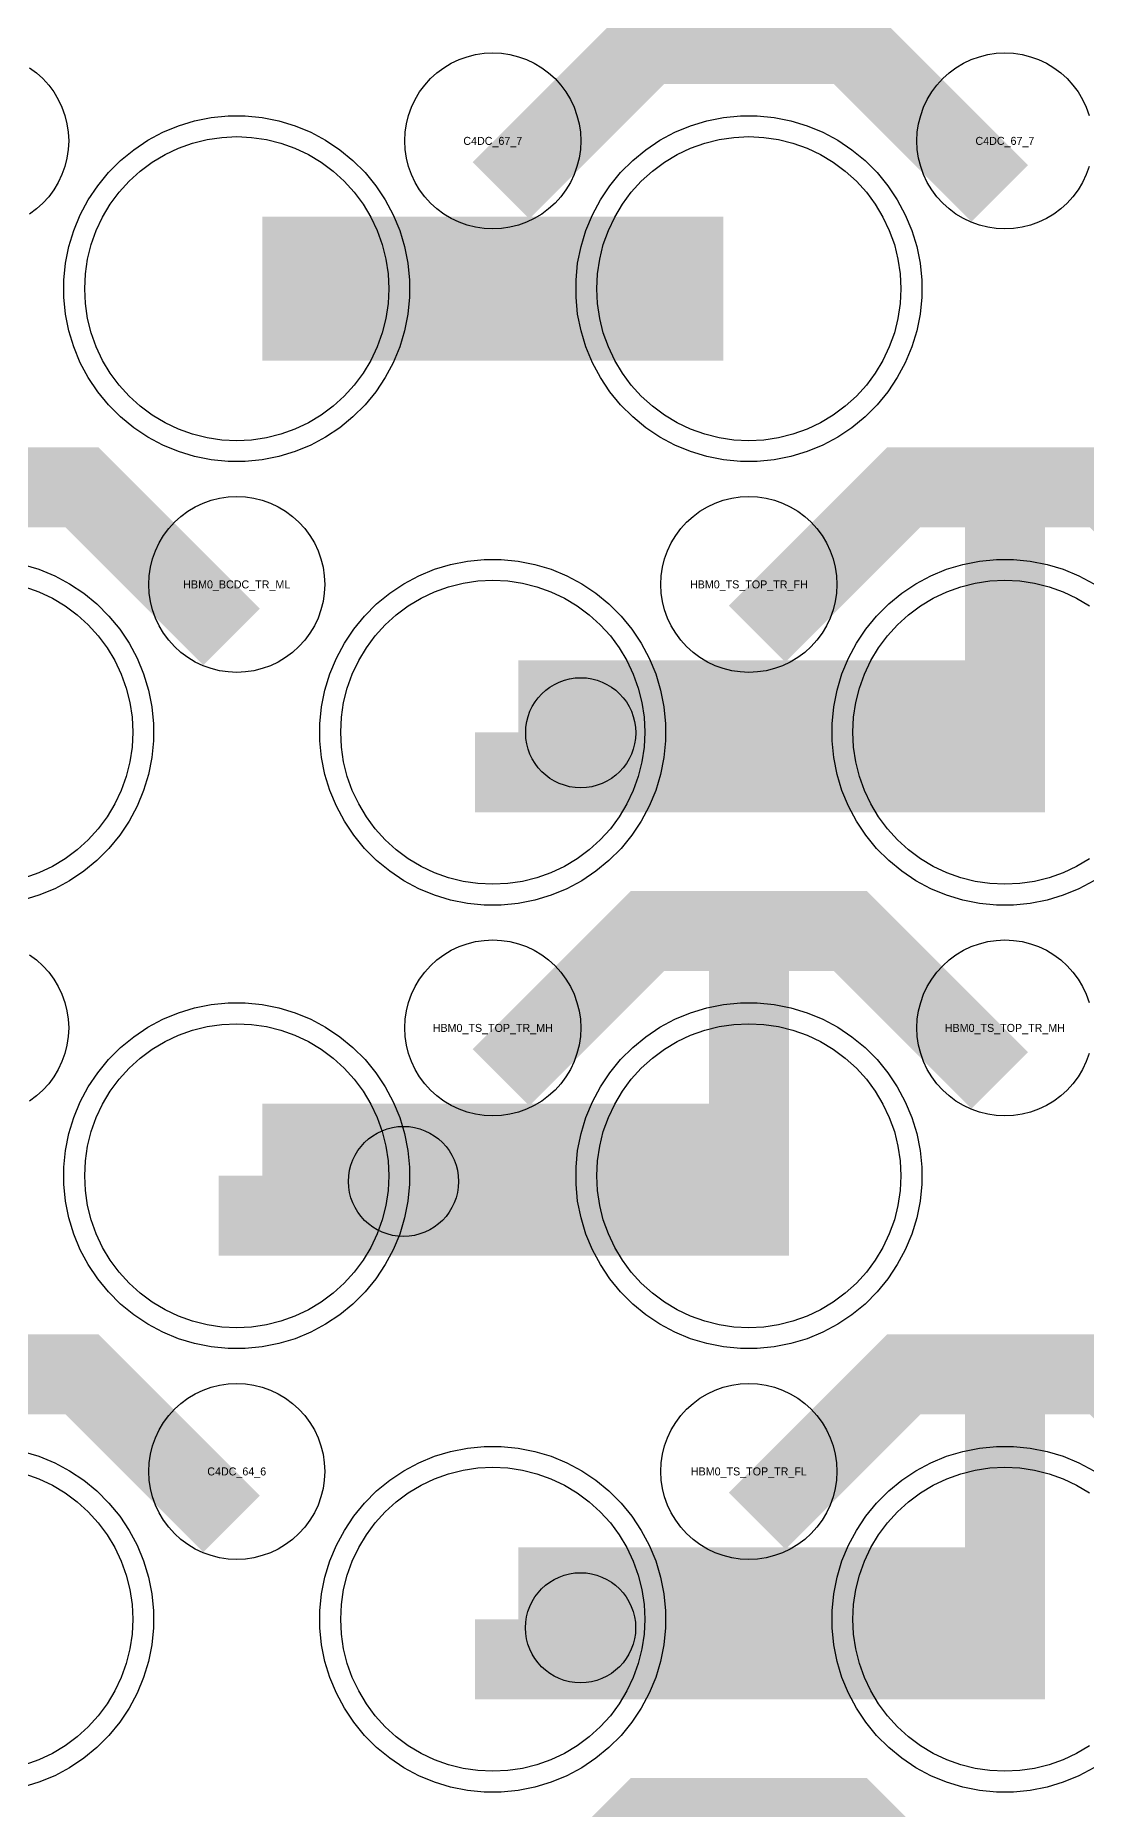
# Model space of a CAD drawing. Extents: x -11880 to 11880, y -14992 to 14992.
# Drawn here: x -9903 to -9574, y -6031 to -5477 of the extents above; entities that cross this region are included whole.
import ezdxf
from ezdxf.enums import TextEntityAlignment as Align

# ---------------------------------------------------------------- set-up
doc = ezdxf.new("R2010")
doc.units = 0
doc.header["$MEASUREMENT"] = 0
for name, color, linetype in [('GDS_775_DT_237', 138, 'CONTINUOUS'), ('RDL1_FS', 34, 'CONTINUOUS'), ('RDL_BS', 160, 'CONTINUOUS')]:
    doc.layers.add(name, color=color, linetype=linetype)

msp = doc.modelspace()

# ---------------------------------------------------------------- linework, layer by layer
at = {"layer": 'RDL1_FS'}
for points in [[(-9840, -5603.279), (-9844.657, -5603.05), (-9849.268, -5602.366), (-9853.791, -5601.234), (-9858.181, -5599.662), (-9862.395, -5597.67), (-9866.395, -5595.272), (-9870.14, -5592.494), (-9873.594, -5589.364), (-9876.724, -5585.91), (-9879.502, -5582.165), (-9881.9, -5578.165), (-9883.892, -5573.951), (-9885.464, -5569.561), (-9886.596, -5565.038), (-9887.28, -5560.427), (-9887.509, -5555.77), (-9887.28, -5551.113), (-9886.596, -5546.502), (-9885.464, -5541.979), (-9883.892, -5537.589), (-9881.9, -5533.375), (-9879.502, -5529.375), (-9876.724, -5525.63), (-9873.594, -5522.176), (-9870.14, -5519.046), (-9866.395, -5516.268), (-9862.395, -5513.87), (-9858.181, -5511.878), (-9853.791, -5510.306), (-9849.268, -5509.174), (-9844.657, -5508.49), (-9840, -5508.261), (-9835.343, -5508.49), (-9830.732, -5509.174), (-9826.209, -5510.306), (-9821.819, -5511.878), (-9817.605, -5513.87), (-9813.605, -5516.268), (-9809.86, -5519.046), (-9806.406, -5522.176), (-9803.276, -5525.63), (-9800.498, -5529.375), (-9798.1, -5533.375), (-9796.108, -5537.589), (-9794.536, -5541.979), (-9793.404, -5546.502), (-9792.72, -5551.113), (-9792.491, -5555.77), (-9792.72, -5560.427), (-9793.404, -5565.038), (-9794.536, -5569.561), (-9796.108, -5573.951), (-9798.1, -5578.165), (-9800.498, -5582.165), (-9803.276, -5585.91), (-9806.406, -5589.364), (-9809.86, -5592.494), (-9813.605, -5595.272), (-9817.605, -5597.67), (-9821.819, -5599.662), (-9826.209, -5601.234), (-9830.732, -5602.366), (-9835.343, -5603.05)], [(-9680, -5603.279), (-9684.657, -5603.05), (-9689.268, -5602.366), (-9693.791, -5601.234), (-9698.181, -5599.662), (-9702.395, -5597.67), (-9706.395, -5595.272), (-9710.14, -5592.494), (-9713.594, -5589.364), (-9716.724, -5585.91), (-9719.502, -5582.165), (-9721.9, -5578.165), (-9723.892, -5573.951), (-9725.464, -5569.561), (-9726.596, -5565.038), (-9727.28, -5560.427), (-9727.509, -5555.77), (-9727.28, -5551.113), (-9726.596, -5546.502), (-9725.464, -5541.979), (-9723.892, -5537.589), (-9721.9, -5533.375), (-9719.502, -5529.375), (-9716.724, -5525.63), (-9713.594, -5522.176), (-9710.14, -5519.046), (-9706.395, -5516.268), (-9702.395, -5513.87), (-9698.181, -5511.878), (-9693.791, -5510.306), (-9689.268, -5509.174), (-9684.657, -5508.49), (-9680, -5508.261), (-9675.343, -5508.49), (-9670.732, -5509.174), (-9666.209, -5510.306), (-9661.819, -5511.878), (-9657.605, -5513.87), (-9653.605, -5516.268), (-9649.86, -5519.046), (-9646.406, -5522.176), (-9643.276, -5525.63), (-9640.498, -5529.375), (-9638.1, -5533.375), (-9636.108, -5537.589), (-9634.536, -5541.979), (-9633.404, -5546.502), (-9632.72, -5551.113), (-9632.491, -5555.77), (-9632.72, -5560.427), (-9633.404, -5565.038), (-9634.536, -5569.561), (-9636.108, -5573.951), (-9638.1, -5578.165), (-9640.498, -5582.165), (-9643.276, -5585.91), (-9646.406, -5589.364), (-9649.86, -5592.494), (-9653.605, -5595.272), (-9657.605, -5597.67), (-9661.819, -5599.662), (-9666.209, -5601.234), (-9670.732, -5602.366), (-9675.343, -5603.05)], [(-9760, -5741.844), (-9764.657, -5741.615), (-9769.268, -5740.931), (-9773.791, -5739.799), (-9778.181, -5738.227), (-9782.395, -5736.235), (-9786.395, -5733.837), (-9790.14, -5731.059), (-9793.594, -5727.929), (-9796.724, -5724.475), (-9799.502, -5720.73), (-9801.9, -5716.73), (-9803.892, -5712.516), (-9805.464, -5708.126), (-9806.596, -5703.603), (-9807.28, -5698.992), (-9807.509, -5694.335), (-9807.28, -5689.678), (-9806.596, -5685.067), (-9805.464, -5680.544), (-9803.892, -5676.154), (-9801.9, -5671.94), (-9799.502, -5667.94), (-9796.724, -5664.195), (-9793.594, -5660.741), (-9790.14, -5657.611), (-9786.395, -5654.833), (-9782.395, -5652.435), (-9778.181, -5650.443), (-9773.791, -5648.871), (-9769.268, -5647.739), (-9764.657, -5647.055), (-9760, -5646.826), (-9755.343, -5647.055), (-9750.732, -5647.739), (-9746.209, -5648.871), (-9741.819, -5650.443), (-9737.605, -5652.435), (-9733.605, -5654.833), (-9729.86, -5657.611), (-9726.406, -5660.741), (-9723.276, -5664.195), (-9720.498, -5667.94), (-9718.1, -5671.94), (-9716.108, -5676.154), (-9714.536, -5680.544), (-9713.404, -5685.067), (-9712.72, -5689.678), (-9712.491, -5694.335), (-9712.72, -5698.992), (-9713.404, -5703.603), (-9714.536, -5708.126), (-9716.108, -5712.516), (-9718.1, -5716.73), (-9720.498, -5720.73), (-9723.276, -5724.475), (-9726.406, -5727.929), (-9729.86, -5731.059), (-9733.605, -5733.837), (-9737.605, -5736.235), (-9741.819, -5738.227), (-9746.209, -5739.799), (-9750.732, -5740.931), (-9755.343, -5741.615)], [(-9840, -5880.409), (-9844.657, -5880.18), (-9849.268, -5879.496), (-9853.791, -5878.364), (-9858.181, -5876.792), (-9862.395, -5874.8), (-9866.395, -5872.402), (-9870.14, -5869.624), (-9873.594, -5866.494), (-9876.724, -5863.04), (-9879.502, -5859.295), (-9881.9, -5855.295), (-9883.892, -5851.081), (-9885.464, -5846.691), (-9886.596, -5842.168), (-9887.28, -5837.557), (-9887.509, -5832.9), (-9887.28, -5828.243), (-9886.596, -5823.632), (-9885.464, -5819.109), (-9883.892, -5814.719), (-9881.9, -5810.505), (-9879.502, -5806.505), (-9876.724, -5802.76), (-9873.594, -5799.306), (-9870.14, -5796.176), (-9866.395, -5793.398), (-9862.395, -5791), (-9858.181, -5789.008), (-9853.791, -5787.436), (-9849.268, -5786.304), (-9844.657, -5785.62), (-9840, -5785.391), (-9835.343, -5785.62), (-9830.732, -5786.304), (-9826.209, -5787.436), (-9821.819, -5789.008), (-9817.605, -5791), (-9813.605, -5793.398), (-9809.86, -5796.176), (-9806.406, -5799.306), (-9803.276, -5802.76), (-9800.498, -5806.505), (-9798.1, -5810.505), (-9796.108, -5814.719), (-9794.536, -5819.109), (-9793.404, -5823.632), (-9792.72, -5828.243), (-9792.491, -5832.9), (-9792.72, -5837.557), (-9793.404, -5842.168), (-9794.536, -5846.691), (-9796.108, -5851.081), (-9798.1, -5855.295), (-9800.498, -5859.295), (-9803.276, -5863.04), (-9806.406, -5866.494), (-9809.86, -5869.624), (-9813.605, -5872.402), (-9817.605, -5874.8), (-9821.819, -5876.792), (-9826.209, -5878.364), (-9830.732, -5879.496), (-9835.343, -5880.18)], [(-9680, -5880.409), (-9684.657, -5880.18), (-9689.268, -5879.496), (-9693.791, -5878.364), (-9698.181, -5876.792), (-9702.395, -5874.8), (-9706.395, -5872.402), (-9710.14, -5869.624), (-9713.594, -5866.494), (-9716.724, -5863.04), (-9719.502, -5859.295), (-9721.9, -5855.295), (-9723.892, -5851.081), (-9725.464, -5846.691), (-9726.596, -5842.168), (-9727.28, -5837.557), (-9727.509, -5832.9), (-9727.28, -5828.243), (-9726.596, -5823.632), (-9725.464, -5819.109), (-9723.892, -5814.719), (-9721.9, -5810.505), (-9719.502, -5806.505), (-9716.724, -5802.76), (-9713.594, -5799.306), (-9710.14, -5796.176), (-9706.395, -5793.398), (-9702.395, -5791), (-9698.181, -5789.008), (-9693.791, -5787.436), (-9689.268, -5786.304), (-9684.657, -5785.62), (-9680, -5785.391), (-9675.343, -5785.62), (-9670.732, -5786.304), (-9666.209, -5787.436), (-9661.819, -5789.008), (-9657.605, -5791), (-9653.605, -5793.398), (-9649.86, -5796.176), (-9646.406, -5799.306), (-9643.276, -5802.76), (-9640.498, -5806.505), (-9638.1, -5810.505), (-9636.108, -5814.719), (-9634.536, -5819.109), (-9633.404, -5823.632), (-9632.72, -5828.243), (-9632.491, -5832.9), (-9632.72, -5837.557), (-9633.404, -5842.168), (-9634.536, -5846.691), (-9636.108, -5851.081), (-9638.1, -5855.295), (-9640.498, -5859.295), (-9643.276, -5863.04), (-9646.406, -5866.494), (-9649.86, -5869.624), (-9653.605, -5872.402), (-9657.605, -5874.8), (-9661.819, -5876.792), (-9666.209, -5878.364), (-9670.732, -5879.496), (-9675.343, -5880.18)], [(-9760, -6018.974), (-9764.657, -6018.745), (-9769.268, -6018.061), (-9773.791, -6016.929), (-9778.181, -6015.357), (-9782.395, -6013.365), (-9786.395, -6010.967), (-9790.14, -6008.189), (-9793.594, -6005.059), (-9796.724, -6001.605), (-9799.502, -5997.86), (-9801.9, -5993.86), (-9803.892, -5989.646), (-9805.464, -5985.256), (-9806.596, -5980.733), (-9807.28, -5976.122), (-9807.509, -5971.465), (-9807.28, -5966.808), (-9806.596, -5962.197), (-9805.464, -5957.674), (-9803.892, -5953.284), (-9801.9, -5949.07), (-9799.502, -5945.07), (-9796.724, -5941.325), (-9793.594, -5937.871), (-9790.14, -5934.741), (-9786.395, -5931.963), (-9782.395, -5929.565), (-9778.181, -5927.573), (-9773.791, -5926.001), (-9769.268, -5924.869), (-9764.657, -5924.185), (-9760, -5923.956), (-9755.343, -5924.185), (-9750.732, -5924.869), (-9746.209, -5926.001), (-9741.819, -5927.573), (-9737.605, -5929.565), (-9733.605, -5931.963), (-9729.86, -5934.741), (-9726.406, -5937.871), (-9723.276, -5941.325), (-9720.498, -5945.07), (-9718.1, -5949.07), (-9716.108, -5953.284), (-9714.536, -5957.674), (-9713.404, -5962.197), (-9712.72, -5966.808), (-9712.491, -5971.465), (-9712.72, -5976.122), (-9713.404, -5980.733), (-9714.536, -5985.256), (-9716.108, -5989.646), (-9718.1, -5993.86), (-9720.498, -5997.86), (-9723.276, -6001.605), (-9726.406, -6005.059), (-9729.86, -6008.189), (-9733.605, -6010.967), (-9737.605, -6013.365), (-9741.819, -6015.357), (-9746.209, -6016.929), (-9750.732, -6018.061), (-9755.343, -6018.745)]]:
    msp.add_lwpolyline(points, close=True, dxfattribs=at)
for points in [[(-9831.998, -5555.77, 45, 45, 0), (-9759.998, -5555.77, 45, 45, 0)], [(-9759.998, -5555.77, 45, 45, 0), (-9687.998, -5555.77, 45, 45, 0)], [(-9751.998, -5694.335, 45, 45, 0), (-9679.998, -5694.335, 45, 45, 0)], [(-9679.998, -5694.335, 45, 45, 0), (-9607.998, -5694.335, 45, 45, 0)], [(-9831.998, -5832.9, 45, 45, 0), (-9759.998, -5832.9, 45, 45, 0)], [(-9759.998, -5832.9, 45, 45, 0), (-9687.998, -5832.9, 45, 45, 0)], [(-9751.998, -5971.465, 45, 45, 0), (-9679.998, -5971.465, 45, 45, 0)], [(-9679.998, -5971.465, 45, 45, 0), (-9607.998, -5971.465, 45, 45, 0)]]:
    msp.add_lwpolyline(points, format="xyseb", dxfattribs=at)
for points in [[(-9573.605, -5733.837), (-9577.605, -5736.235), (-9581.819, -5738.227), (-9586.209, -5739.799), (-9590.732, -5740.931), (-9595.343, -5741.615), (-9600, -5741.844), (-9604.657, -5741.615), (-9609.268, -5740.931), (-9613.791, -5739.799), (-9618.181, -5738.227), (-9622.395, -5736.235), (-9626.395, -5733.837), (-9630.14, -5731.059), (-9633.594, -5727.929), (-9636.724, -5724.475), (-9639.502, -5720.73), (-9641.9, -5716.73), (-9643.892, -5712.516), (-9645.464, -5708.126), (-9646.596, -5703.603), (-9647.28, -5698.992), (-9647.509, -5694.335), (-9647.28, -5689.678), (-9646.596, -5685.067), (-9645.464, -5680.544), (-9643.892, -5676.154), (-9641.9, -5671.94), (-9639.502, -5667.94), (-9636.724, -5664.195), (-9633.594, -5660.741), (-9630.14, -5657.611), (-9626.395, -5654.833), (-9622.395, -5652.435), (-9618.181, -5650.443), (-9613.791, -5648.871), (-9609.268, -5647.739), (-9604.657, -5647.055), (-9600, -5646.826), (-9595.343, -5647.055), (-9590.732, -5647.739), (-9586.209, -5648.871), (-9581.819, -5650.443), (-9577.605, -5652.435), (-9573.605, -5654.833)], [(-9906.209, -5648.871), (-9901.819, -5650.443), (-9897.605, -5652.435), (-9893.605, -5654.833), (-9889.86, -5657.611), (-9886.406, -5660.741), (-9883.276, -5664.195), (-9880.498, -5667.94), (-9878.1, -5671.94), (-9876.108, -5676.154), (-9874.536, -5680.544), (-9873.404, -5685.067), (-9872.72, -5689.678), (-9872.491, -5694.335), (-9872.72, -5698.992), (-9873.404, -5703.603), (-9874.536, -5708.126), (-9876.108, -5712.516), (-9878.1, -5716.73), (-9880.498, -5720.73), (-9883.276, -5724.475), (-9886.406, -5727.929), (-9889.86, -5731.059), (-9893.605, -5733.837), (-9897.605, -5736.235), (-9901.819, -5738.227), (-9906.209, -5739.799)], [(-9573.605, -6010.967), (-9577.605, -6013.365), (-9581.819, -6015.357), (-9586.209, -6016.929), (-9590.732, -6018.061), (-9595.343, -6018.745), (-9600, -6018.974), (-9604.657, -6018.745), (-9609.268, -6018.061), (-9613.791, -6016.929), (-9618.181, -6015.357), (-9622.395, -6013.365), (-9626.395, -6010.967), (-9630.14, -6008.189), (-9633.594, -6005.059), (-9636.724, -6001.605), (-9639.502, -5997.86), (-9641.9, -5993.86), (-9643.892, -5989.646), (-9645.464, -5985.256), (-9646.596, -5980.733), (-9647.28, -5976.122), (-9647.509, -5971.465), (-9647.28, -5966.808), (-9646.596, -5962.197), (-9645.464, -5957.674), (-9643.892, -5953.284), (-9641.9, -5949.07), (-9639.502, -5945.07), (-9636.724, -5941.325), (-9633.594, -5937.871), (-9630.14, -5934.741), (-9626.395, -5931.963), (-9622.395, -5929.565), (-9618.181, -5927.573), (-9613.791, -5926.001), (-9609.268, -5924.869), (-9604.657, -5924.185), (-9600, -5923.956), (-9595.343, -5924.185), (-9590.732, -5924.869), (-9586.209, -5926.001), (-9581.819, -5927.573), (-9577.605, -5929.565), (-9573.605, -5931.963)], [(-9906.209, -5926.001), (-9901.819, -5927.573), (-9897.605, -5929.565), (-9893.605, -5931.963), (-9889.86, -5934.741), (-9886.406, -5937.871), (-9883.276, -5941.325), (-9880.498, -5945.07), (-9878.1, -5949.07), (-9876.108, -5953.284), (-9874.536, -5957.674), (-9873.404, -5962.197), (-9872.72, -5966.808), (-9872.491, -5971.465), (-9872.72, -5976.122), (-9873.404, -5980.733), (-9874.536, -5985.256), (-9876.108, -5989.646), (-9878.1, -5993.86), (-9880.498, -5997.86), (-9883.276, -6001.605), (-9886.406, -6005.059), (-9889.86, -6008.189), (-9893.605, -6010.967), (-9897.605, -6013.365), (-9901.819, -6015.357), (-9906.209, -6016.929)]]:
    msp.add_lwpolyline(points, dxfattribs=at)
for centre in [(-9732.527, -5694.495), (-9787.883, -5834.669), (-9732.576, -5974.122)]:
    msp.add_circle(centre, 17.2, dxfattribs=at)
at = {"layer": 'RDL_BS'}
for points in [[(-9757.438, -5525.084, 25, 25, 0), (-9711.623, -5479.269, 25, 25, 0), (-9678.07, -5479.269, 25, 25, 0)], [(-9601.599, -5525.983, 25, 25, 0), (-9648.313, -5479.269, 25, 25, 0), (-9678.071, -5479.269, 25, 25, 0)], [(-9600, -5719.335, 25, 25, 0), (-9600, -5605.334, 25, 25, 0)], [(-9841.599, -5664.548, 25, 25, 0), (-9888.313, -5617.834, 25, 25, 0), (-9918.071, -5617.834, 25, 25, 0)], [(-9677.438, -5663.649, 25, 25, 0), (-9631.623, -5617.834, 25, 25, 0), (-9598.07, -5617.834, 25, 25, 0)], [(-9521.599, -5664.548, 25, 25, 0), (-9568.313, -5617.834, 25, 25, 0), (-9598.071, -5617.834, 25, 25, 0)], [(-10085.603, -5706.835, 25, 25, 0), (-9907.5, -5706.835, 25, 25, 0)], [(-9765.603, -5706.835, 25, 25, 0), (-9587.5, -5706.835, 25, 25, 0)], [(-9680, -5857.9, 25, 25, 0), (-9680, -5743.899, 25, 25, 0)], [(-9757.438, -5802.214, 25, 25, 0), (-9711.623, -5756.399, 25, 25, 0), (-9678.07, -5756.399, 25, 25, 0)], [(-9601.599, -5803.113, 25, 25, 0), (-9648.313, -5756.399, 25, 25, 0), (-9678.071, -5756.399, 25, 25, 0)], [(-9845.603, -5845.4, 25, 25, 0), (-9667.5, -5845.4, 25, 25, 0)], [(-9600, -5996.465, 25, 25, 0), (-9600, -5882.464, 25, 25, 0)], [(-9841.599, -5941.678, 25, 25, 0), (-9888.313, -5894.964, 25, 25, 0), (-9918.071, -5894.964, 25, 25, 0)], [(-9677.438, -5940.779, 25, 25, 0), (-9631.623, -5894.964, 25, 25, 0), (-9598.07, -5894.964, 25, 25, 0)], [(-9521.599, -5941.678, 25, 25, 0), (-9568.313, -5894.964, 25, 25, 0), (-9598.071, -5894.964, 25, 25, 0)], [(-9765.603, -5983.965, 25, 25, 0), (-9587.5, -5983.965, 25, 25, 0)], [(-9680, -6135.03, 25, 25, 0), (-9680, -6021.029, 25, 25, 0)], [(-9757.438, -6079.344, 25, 25, 0), (-9711.623, -6033.529, 25, 25, 0), (-9678.07, -6033.529, 25, 25, 0)], [(-9601.599, -6080.243, 25, 25, 0), (-9648.313, -6033.529, 25, 25, 0), (-9678.071, -6033.529, 25, 25, 0)]]:
    msp.add_lwpolyline(points, format="xyseb", dxfattribs=at)
for points in [[(-9904.72, -5486.725), (-9902.557, -5488.328), (-9900.558, -5490.14), (-9898.746, -5492.139), (-9897.143, -5494.302), (-9895.75, -5496.626), (-9894.598, -5499.063), (-9893.691, -5501.598), (-9893.034, -5504.217), (-9892.638, -5506.889), (-9892.506, -5509.582), (-9892.638, -5512.275), (-9893.034, -5514.947), (-9893.691, -5517.566), (-9894.598, -5520.101), (-9895.75, -5522.538), (-9897.143, -5524.862), (-9898.746, -5527.025), (-9900.558, -5529.024), (-9902.557, -5530.836), (-9904.72, -5532.439)], [(-9573.691, -5517.566), (-9574.598, -5520.101), (-9575.75, -5522.538), (-9577.143, -5524.862), (-9578.746, -5527.025), (-9580.558, -5529.024), (-9582.557, -5530.836), (-9584.72, -5532.439), (-9587.044, -5533.832), (-9589.481, -5534.984), (-9592.016, -5535.891), (-9594.635, -5536.548), (-9597.307, -5536.944), (-9600, -5537.076), (-9602.693, -5536.944), (-9605.365, -5536.548), (-9607.984, -5535.891), (-9610.519, -5534.984), (-9612.956, -5533.832), (-9615.28, -5532.439), (-9617.443, -5530.836), (-9619.442, -5529.024), (-9621.254, -5527.025), (-9622.857, -5524.862), (-9624.25, -5522.538), (-9625.402, -5520.101), (-9626.309, -5517.566), (-9626.966, -5514.947), (-9627.362, -5512.275), (-9627.494, -5509.582), (-9627.362, -5506.889), (-9626.966, -5504.217), (-9626.309, -5501.598), (-9625.402, -5499.063), (-9624.25, -5496.626), (-9622.857, -5494.302), (-9621.254, -5492.139), (-9619.442, -5490.14), (-9617.443, -5488.328), (-9615.28, -5486.725), (-9612.956, -5485.332), (-9610.519, -5484.18), (-9607.984, -5483.273), (-9605.365, -5482.616), (-9602.693, -5482.22), (-9600, -5482.088), (-9597.307, -5482.22), (-9594.635, -5482.616), (-9592.016, -5483.273), (-9589.481, -5484.18), (-9587.044, -5485.332), (-9584.72, -5486.725), (-9582.557, -5488.328), (-9580.558, -5490.14), (-9578.746, -5492.139), (-9577.143, -5494.302), (-9575.75, -5496.626), (-9574.598, -5499.063), (-9573.691, -5501.598)], [(-9906.835, -5641.898), (-9901.795, -5643.429), (-9896.885, -5645.46), (-9892.223, -5647.952), (-9887.809, -5650.899), (-9883.708, -5654.261), (-9879.926, -5658.043), (-9876.564, -5662.144), (-9873.617, -5666.558), (-9871.125, -5671.22), (-9869.094, -5676.13), (-9867.563, -5681.17), (-9866.517, -5686.397), (-9866, -5691.691), (-9866, -5696.979), (-9866.517, -5702.273), (-9867.563, -5707.5), (-9869.094, -5712.54), (-9871.125, -5717.45), (-9873.617, -5722.112), (-9876.564, -5726.526), (-9879.926, -5730.627), (-9883.708, -5734.409), (-9887.809, -5737.771), (-9892.223, -5740.718), (-9896.885, -5743.21), (-9901.795, -5745.241), (-9906.835, -5746.772)], [(-9572.223, -5740.718), (-9576.885, -5743.21), (-9581.795, -5745.241), (-9586.835, -5746.772), (-9592.062, -5747.818), (-9597.356, -5748.335), (-9602.644, -5748.335), (-9607.938, -5747.818), (-9613.165, -5746.772), (-9618.205, -5745.241), (-9623.115, -5743.21), (-9627.777, -5740.718), (-9632.191, -5737.771), (-9636.292, -5734.409), (-9640.074, -5730.627), (-9643.436, -5726.526), (-9646.383, -5722.112), (-9648.875, -5717.45), (-9650.906, -5712.54), (-9652.437, -5707.5), (-9653.483, -5702.273), (-9654, -5696.979), (-9654, -5691.691), (-9653.483, -5686.397), (-9652.437, -5681.17), (-9650.906, -5676.13), (-9648.875, -5671.22), (-9646.383, -5666.558), (-9643.436, -5662.144), (-9640.074, -5658.043), (-9636.292, -5654.261), (-9632.191, -5650.899), (-9627.777, -5647.952), (-9623.115, -5645.46), (-9618.205, -5643.429), (-9613.165, -5641.898), (-9607.938, -5640.852), (-9602.644, -5640.335), (-9597.356, -5640.335), (-9592.062, -5640.852), (-9586.835, -5641.898), (-9581.795, -5643.429), (-9576.885, -5645.46), (-9572.223, -5647.952)], [(-9904.72, -5763.855), (-9902.557, -5765.458), (-9900.558, -5767.27), (-9898.746, -5769.269), (-9897.143, -5771.432), (-9895.75, -5773.756), (-9894.598, -5776.193), (-9893.691, -5778.728), (-9893.034, -5781.347), (-9892.638, -5784.019), (-9892.506, -5786.712), (-9892.638, -5789.405), (-9893.034, -5792.077), (-9893.691, -5794.696), (-9894.598, -5797.231), (-9895.75, -5799.668), (-9897.143, -5801.992), (-9898.746, -5804.155), (-9900.558, -5806.154), (-9902.557, -5807.966), (-9904.72, -5809.569)], [(-9573.691, -5794.696), (-9574.598, -5797.231), (-9575.75, -5799.668), (-9577.143, -5801.992), (-9578.746, -5804.155), (-9580.558, -5806.154), (-9582.557, -5807.966), (-9584.72, -5809.569), (-9587.044, -5810.962), (-9589.481, -5812.114), (-9592.016, -5813.021), (-9594.635, -5813.678), (-9597.307, -5814.074), (-9600, -5814.206), (-9602.693, -5814.074), (-9605.365, -5813.678), (-9607.984, -5813.021), (-9610.519, -5812.114), (-9612.956, -5810.962), (-9615.28, -5809.569), (-9617.443, -5807.966), (-9619.442, -5806.154), (-9621.254, -5804.155), (-9622.857, -5801.992), (-9624.25, -5799.668), (-9625.402, -5797.231), (-9626.309, -5794.696), (-9626.966, -5792.077), (-9627.362, -5789.405), (-9627.494, -5786.712), (-9627.362, -5784.019), (-9626.966, -5781.347), (-9626.309, -5778.728), (-9625.402, -5776.193), (-9624.25, -5773.756), (-9622.857, -5771.432), (-9621.254, -5769.269), (-9619.442, -5767.27), (-9617.443, -5765.458), (-9615.28, -5763.855), (-9612.956, -5762.462), (-9610.519, -5761.31), (-9607.984, -5760.403), (-9605.365, -5759.746), (-9602.693, -5759.35), (-9600, -5759.218), (-9597.307, -5759.35), (-9594.635, -5759.746), (-9592.016, -5760.403), (-9589.481, -5761.31), (-9587.044, -5762.462), (-9584.72, -5763.855), (-9582.557, -5765.458), (-9580.558, -5767.27), (-9578.746, -5769.269), (-9577.143, -5771.432), (-9575.75, -5773.756), (-9574.598, -5776.193), (-9573.691, -5778.728)], [(-9906.835, -5919.028), (-9901.795, -5920.559), (-9896.885, -5922.59), (-9892.223, -5925.082), (-9887.809, -5928.029), (-9883.708, -5931.391), (-9879.926, -5935.173), (-9876.564, -5939.274), (-9873.617, -5943.688), (-9871.125, -5948.35), (-9869.094, -5953.26), (-9867.563, -5958.3), (-9866.517, -5963.527), (-9866, -5968.821), (-9866, -5974.109), (-9866.517, -5979.403), (-9867.563, -5984.63), (-9869.094, -5989.67), (-9871.125, -5994.58), (-9873.617, -5999.242), (-9876.564, -6003.656), (-9879.926, -6007.757), (-9883.708, -6011.539), (-9887.809, -6014.901), (-9892.223, -6017.848), (-9896.885, -6020.34), (-9901.795, -6022.371), (-9906.835, -6023.902)], [(-9572.223, -6017.848), (-9576.885, -6020.34), (-9581.795, -6022.371), (-9586.835, -6023.902), (-9592.062, -6024.948), (-9597.356, -6025.465), (-9602.644, -6025.465), (-9607.938, -6024.948), (-9613.165, -6023.902), (-9618.205, -6022.371), (-9623.115, -6020.34), (-9627.777, -6017.848), (-9632.191, -6014.901), (-9636.292, -6011.539), (-9640.074, -6007.757), (-9643.436, -6003.656), (-9646.383, -5999.242), (-9648.875, -5994.58), (-9650.906, -5989.67), (-9652.437, -5984.63), (-9653.483, -5979.403), (-9654, -5974.109), (-9654, -5968.821), (-9653.483, -5963.527), (-9652.437, -5958.3), (-9650.906, -5953.26), (-9648.875, -5948.35), (-9646.383, -5943.688), (-9643.436, -5939.274), (-9640.074, -5935.173), (-9636.292, -5931.391), (-9632.191, -5928.029), (-9627.777, -5925.082), (-9623.115, -5922.59), (-9618.205, -5920.559), (-9613.165, -5919.028), (-9607.938, -5917.982), (-9602.644, -5917.465), (-9597.356, -5917.465), (-9592.062, -5917.982), (-9586.835, -5919.028), (-9581.795, -5920.559), (-9576.885, -5922.59), (-9572.223, -5925.082)]]:
    msp.add_lwpolyline(points, dxfattribs=at)
for points in [[(-9760, -5537.076), (-9762.693, -5536.944), (-9765.365, -5536.548), (-9767.984, -5535.891), (-9770.519, -5534.984), (-9772.956, -5533.832), (-9775.28, -5532.439), (-9777.443, -5530.836), (-9779.442, -5529.024), (-9781.254, -5527.025), (-9782.857, -5524.862), (-9784.25, -5522.538), (-9785.402, -5520.101), (-9786.309, -5517.566), (-9786.966, -5514.947), (-9787.362, -5512.275), (-9787.494, -5509.582), (-9787.362, -5506.889), (-9786.966, -5504.217), (-9786.309, -5501.598), (-9785.402, -5499.063), (-9784.25, -5496.626), (-9782.857, -5494.302), (-9781.254, -5492.139), (-9779.442, -5490.14), (-9777.443, -5488.328), (-9775.28, -5486.725), (-9772.956, -5485.332), (-9770.519, -5484.18), (-9767.984, -5483.273), (-9765.365, -5482.616), (-9762.693, -5482.22), (-9760, -5482.088), (-9757.307, -5482.22), (-9754.635, -5482.616), (-9752.016, -5483.273), (-9749.481, -5484.18), (-9747.044, -5485.332), (-9744.72, -5486.725), (-9742.557, -5488.328), (-9740.558, -5490.14), (-9738.746, -5492.139), (-9737.143, -5494.302), (-9735.75, -5496.626), (-9734.598, -5499.063), (-9733.691, -5501.598), (-9733.034, -5504.217), (-9732.638, -5506.889), (-9732.506, -5509.582), (-9732.638, -5512.275), (-9733.034, -5514.947), (-9733.691, -5517.566), (-9734.598, -5520.101), (-9735.75, -5522.538), (-9737.143, -5524.862), (-9738.746, -5527.025), (-9740.558, -5529.024), (-9742.557, -5530.836), (-9744.72, -5532.439), (-9747.044, -5533.832), (-9749.481, -5534.984), (-9752.016, -5535.891), (-9754.635, -5536.548), (-9757.307, -5536.944)], [(-9842.644, -5609.77), (-9847.938, -5609.253), (-9853.165, -5608.207), (-9858.205, -5606.676), (-9863.115, -5604.645), (-9867.777, -5602.153), (-9872.191, -5599.206), (-9876.292, -5595.844), (-9880.074, -5592.062), (-9883.436, -5587.961), (-9886.383, -5583.547), (-9888.875, -5578.885), (-9890.906, -5573.975), (-9892.437, -5568.935), (-9893.483, -5563.708), (-9894, -5558.414), (-9894, -5553.126), (-9893.483, -5547.832), (-9892.437, -5542.605), (-9890.906, -5537.565), (-9888.875, -5532.655), (-9886.383, -5527.993), (-9883.436, -5523.579), (-9880.074, -5519.478), (-9876.292, -5515.696), (-9872.191, -5512.334), (-9867.777, -5509.387), (-9863.115, -5506.895), (-9858.205, -5504.864), (-9853.165, -5503.333), (-9847.938, -5502.287), (-9842.644, -5501.77), (-9837.356, -5501.77), (-9832.062, -5502.287), (-9826.835, -5503.333), (-9821.795, -5504.864), (-9816.885, -5506.895), (-9812.223, -5509.387), (-9807.809, -5512.334), (-9803.708, -5515.696), (-9799.926, -5519.478), (-9796.564, -5523.579), (-9793.617, -5527.993), (-9791.125, -5532.655), (-9789.094, -5537.565), (-9787.563, -5542.605), (-9786.517, -5547.832), (-9786, -5553.126), (-9786, -5558.414), (-9786.517, -5563.708), (-9787.563, -5568.935), (-9789.094, -5573.975), (-9791.125, -5578.885), (-9793.617, -5583.547), (-9796.564, -5587.961), (-9799.926, -5592.062), (-9803.708, -5595.844), (-9807.809, -5599.206), (-9812.223, -5602.153), (-9816.885, -5604.645), (-9821.795, -5606.676), (-9826.835, -5608.207), (-9832.062, -5609.253), (-9837.356, -5609.77)], [(-9682.644, -5609.77), (-9687.938, -5609.253), (-9693.165, -5608.207), (-9698.205, -5606.676), (-9703.115, -5604.645), (-9707.777, -5602.153), (-9712.191, -5599.206), (-9716.292, -5595.844), (-9720.074, -5592.062), (-9723.436, -5587.961), (-9726.383, -5583.547), (-9728.875, -5578.885), (-9730.906, -5573.975), (-9732.437, -5568.935), (-9733.483, -5563.708), (-9734, -5558.414), (-9734, -5553.126), (-9733.483, -5547.832), (-9732.437, -5542.605), (-9730.906, -5537.565), (-9728.875, -5532.655), (-9726.383, -5527.993), (-9723.436, -5523.579), (-9720.074, -5519.478), (-9716.292, -5515.696), (-9712.191, -5512.334), (-9707.777, -5509.387), (-9703.115, -5506.895), (-9698.205, -5504.864), (-9693.165, -5503.333), (-9687.938, -5502.287), (-9682.644, -5501.77), (-9677.356, -5501.77), (-9672.062, -5502.287), (-9666.835, -5503.333), (-9661.795, -5504.864), (-9656.885, -5506.895), (-9652.223, -5509.387), (-9647.809, -5512.334), (-9643.708, -5515.696), (-9639.926, -5519.478), (-9636.564, -5523.579), (-9633.617, -5527.993), (-9631.125, -5532.655), (-9629.094, -5537.565), (-9627.563, -5542.605), (-9626.517, -5547.832), (-9626, -5553.126), (-9626, -5558.414), (-9626.517, -5563.708), (-9627.563, -5568.935), (-9629.094, -5573.975), (-9631.125, -5578.885), (-9633.617, -5583.547), (-9636.564, -5587.961), (-9639.926, -5592.062), (-9643.708, -5595.844), (-9647.809, -5599.206), (-9652.223, -5602.153), (-9656.885, -5604.645), (-9661.795, -5606.676), (-9666.835, -5608.207), (-9672.062, -5609.253), (-9677.356, -5609.77)], [(-9840, -5675.641), (-9842.693, -5675.509), (-9845.365, -5675.113), (-9847.984, -5674.456), (-9850.519, -5673.549), (-9852.956, -5672.397), (-9855.28, -5671.004), (-9857.443, -5669.401), (-9859.442, -5667.589), (-9861.254, -5665.59), (-9862.857, -5663.427), (-9864.25, -5661.103), (-9865.402, -5658.666), (-9866.309, -5656.131), (-9866.966, -5653.512), (-9867.362, -5650.84), (-9867.494, -5648.147), (-9867.362, -5645.454), (-9866.966, -5642.782), (-9866.309, -5640.163), (-9865.402, -5637.628), (-9864.25, -5635.191), (-9862.857, -5632.867), (-9861.254, -5630.704), (-9859.442, -5628.705), (-9857.443, -5626.893), (-9855.28, -5625.29), (-9852.956, -5623.897), (-9850.519, -5622.745), (-9847.984, -5621.838), (-9845.365, -5621.181), (-9842.693, -5620.785), (-9840, -5620.653), (-9837.307, -5620.785), (-9834.635, -5621.181), (-9832.016, -5621.838), (-9829.481, -5622.745), (-9827.044, -5623.897), (-9824.72, -5625.29), (-9822.557, -5626.893), (-9820.558, -5628.705), (-9818.746, -5630.704), (-9817.143, -5632.867), (-9815.75, -5635.191), (-9814.598, -5637.628), (-9813.691, -5640.163), (-9813.034, -5642.782), (-9812.638, -5645.454), (-9812.506, -5648.147), (-9812.638, -5650.84), (-9813.034, -5653.512), (-9813.691, -5656.131), (-9814.598, -5658.666), (-9815.75, -5661.103), (-9817.143, -5663.427), (-9818.746, -5665.59), (-9820.558, -5667.589), (-9822.557, -5669.401), (-9824.72, -5671.004), (-9827.044, -5672.397), (-9829.481, -5673.549), (-9832.016, -5674.456), (-9834.635, -5675.113), (-9837.307, -5675.509)], [(-9680, -5675.641), (-9682.693, -5675.509), (-9685.365, -5675.113), (-9687.984, -5674.456), (-9690.519, -5673.549), (-9692.956, -5672.397), (-9695.28, -5671.004), (-9697.443, -5669.401), (-9699.442, -5667.589), (-9701.254, -5665.59), (-9702.857, -5663.427), (-9704.25, -5661.103), (-9705.402, -5658.666), (-9706.309, -5656.131), (-9706.966, -5653.512), (-9707.362, -5650.84), (-9707.494, -5648.147), (-9707.362, -5645.454), (-9706.966, -5642.782), (-9706.309, -5640.163), (-9705.402, -5637.628), (-9704.25, -5635.191), (-9702.857, -5632.867), (-9701.254, -5630.704), (-9699.442, -5628.705), (-9697.443, -5626.893), (-9695.28, -5625.29), (-9692.956, -5623.897), (-9690.519, -5622.745), (-9687.984, -5621.838), (-9685.365, -5621.181), (-9682.693, -5620.785), (-9680, -5620.653), (-9677.307, -5620.785), (-9674.635, -5621.181), (-9672.016, -5621.838), (-9669.481, -5622.745), (-9667.044, -5623.897), (-9664.72, -5625.29), (-9662.557, -5626.893), (-9660.558, -5628.705), (-9658.746, -5630.704), (-9657.143, -5632.867), (-9655.75, -5635.191), (-9654.598, -5637.628), (-9653.691, -5640.163), (-9653.034, -5642.782), (-9652.638, -5645.454), (-9652.506, -5648.147), (-9652.638, -5650.84), (-9653.034, -5653.512), (-9653.691, -5656.131), (-9654.598, -5658.666), (-9655.75, -5661.103), (-9657.143, -5663.427), (-9658.746, -5665.59), (-9660.558, -5667.589), (-9662.557, -5669.401), (-9664.72, -5671.004), (-9667.044, -5672.397), (-9669.481, -5673.549), (-9672.016, -5674.456), (-9674.635, -5675.113), (-9677.307, -5675.509)], [(-9762.644, -5748.335), (-9767.938, -5747.818), (-9773.165, -5746.772), (-9778.205, -5745.241), (-9783.115, -5743.21), (-9787.777, -5740.718), (-9792.191, -5737.771), (-9796.292, -5734.409), (-9800.074, -5730.627), (-9803.436, -5726.526), (-9806.383, -5722.112), (-9808.875, -5717.45), (-9810.906, -5712.54), (-9812.437, -5707.5), (-9813.483, -5702.273), (-9814, -5696.979), (-9814, -5691.691), (-9813.483, -5686.397), (-9812.437, -5681.17), (-9810.906, -5676.13), (-9808.875, -5671.22), (-9806.383, -5666.558), (-9803.436, -5662.144), (-9800.074, -5658.043), (-9796.292, -5654.261), (-9792.191, -5650.899), (-9787.777, -5647.952), (-9783.115, -5645.46), (-9778.205, -5643.429), (-9773.165, -5641.898), (-9767.938, -5640.852), (-9762.644, -5640.335), (-9757.356, -5640.335), (-9752.062, -5640.852), (-9746.835, -5641.898), (-9741.795, -5643.429), (-9736.885, -5645.46), (-9732.223, -5647.952), (-9727.809, -5650.899), (-9723.708, -5654.261), (-9719.926, -5658.043), (-9716.564, -5662.144), (-9713.617, -5666.558), (-9711.125, -5671.22), (-9709.094, -5676.13), (-9707.563, -5681.17), (-9706.517, -5686.397), (-9706, -5691.691), (-9706, -5696.979), (-9706.517, -5702.273), (-9707.563, -5707.5), (-9709.094, -5712.54), (-9711.125, -5717.45), (-9713.617, -5722.112), (-9716.564, -5726.526), (-9719.926, -5730.627), (-9723.708, -5734.409), (-9727.809, -5737.771), (-9732.223, -5740.718), (-9736.885, -5743.21), (-9741.795, -5745.241), (-9746.835, -5746.772), (-9752.062, -5747.818), (-9757.356, -5748.335)], [(-9760, -5814.206), (-9762.693, -5814.074), (-9765.365, -5813.678), (-9767.984, -5813.021), (-9770.519, -5812.114), (-9772.956, -5810.962), (-9775.28, -5809.569), (-9777.443, -5807.966), (-9779.442, -5806.154), (-9781.254, -5804.155), (-9782.857, -5801.992), (-9784.25, -5799.668), (-9785.402, -5797.231), (-9786.309, -5794.696), (-9786.966, -5792.077), (-9787.362, -5789.405), (-9787.494, -5786.712), (-9787.362, -5784.019), (-9786.966, -5781.347), (-9786.309, -5778.728), (-9785.402, -5776.193), (-9784.25, -5773.756), (-9782.857, -5771.432), (-9781.254, -5769.269), (-9779.442, -5767.27), (-9777.443, -5765.458), (-9775.28, -5763.855), (-9772.956, -5762.462), (-9770.519, -5761.31), (-9767.984, -5760.403), (-9765.365, -5759.746), (-9762.693, -5759.35), (-9760, -5759.218), (-9757.307, -5759.35), (-9754.635, -5759.746), (-9752.016, -5760.403), (-9749.481, -5761.31), (-9747.044, -5762.462), (-9744.72, -5763.855), (-9742.557, -5765.458), (-9740.558, -5767.27), (-9738.746, -5769.269), (-9737.143, -5771.432), (-9735.75, -5773.756), (-9734.598, -5776.193), (-9733.691, -5778.728), (-9733.034, -5781.347), (-9732.638, -5784.019), (-9732.506, -5786.712), (-9732.638, -5789.405), (-9733.034, -5792.077), (-9733.691, -5794.696), (-9734.598, -5797.231), (-9735.75, -5799.668), (-9737.143, -5801.992), (-9738.746, -5804.155), (-9740.558, -5806.154), (-9742.557, -5807.966), (-9744.72, -5809.569), (-9747.044, -5810.962), (-9749.481, -5812.114), (-9752.016, -5813.021), (-9754.635, -5813.678), (-9757.307, -5814.074)], [(-9842.644, -5886.9), (-9847.938, -5886.383), (-9853.165, -5885.337), (-9858.205, -5883.806), (-9863.115, -5881.775), (-9867.777, -5879.283), (-9872.191, -5876.336), (-9876.292, -5872.974), (-9880.074, -5869.192), (-9883.436, -5865.091), (-9886.383, -5860.677), (-9888.875, -5856.015), (-9890.906, -5851.105), (-9892.437, -5846.065), (-9893.483, -5840.838), (-9894, -5835.544), (-9894, -5830.256), (-9893.483, -5824.962), (-9892.437, -5819.735), (-9890.906, -5814.695), (-9888.875, -5809.785), (-9886.383, -5805.123), (-9883.436, -5800.709), (-9880.074, -5796.608), (-9876.292, -5792.826), (-9872.191, -5789.464), (-9867.777, -5786.517), (-9863.115, -5784.025), (-9858.205, -5781.994), (-9853.165, -5780.463), (-9847.938, -5779.417), (-9842.644, -5778.9), (-9837.356, -5778.9), (-9832.062, -5779.417), (-9826.835, -5780.463), (-9821.795, -5781.994), (-9816.885, -5784.025), (-9812.223, -5786.517), (-9807.809, -5789.464), (-9803.708, -5792.826), (-9799.926, -5796.608), (-9796.564, -5800.709), (-9793.617, -5805.123), (-9791.125, -5809.785), (-9789.094, -5814.695), (-9787.563, -5819.735), (-9786.517, -5824.962), (-9786, -5830.256), (-9786, -5835.544), (-9786.517, -5840.838), (-9787.563, -5846.065), (-9789.094, -5851.105), (-9791.125, -5856.015), (-9793.617, -5860.677), (-9796.564, -5865.091), (-9799.926, -5869.192), (-9803.708, -5872.974), (-9807.809, -5876.336), (-9812.223, -5879.283), (-9816.885, -5881.775), (-9821.795, -5883.806), (-9826.835, -5885.337), (-9832.062, -5886.383), (-9837.356, -5886.9)], [(-9682.644, -5886.9), (-9687.938, -5886.383), (-9693.165, -5885.337), (-9698.205, -5883.806), (-9703.115, -5881.775), (-9707.777, -5879.283), (-9712.191, -5876.336), (-9716.292, -5872.974), (-9720.074, -5869.192), (-9723.436, -5865.091), (-9726.383, -5860.677), (-9728.875, -5856.015), (-9730.906, -5851.105), (-9732.437, -5846.065), (-9733.483, -5840.838), (-9734, -5835.544), (-9734, -5830.256), (-9733.483, -5824.962), (-9732.437, -5819.735), (-9730.906, -5814.695), (-9728.875, -5809.785), (-9726.383, -5805.123), (-9723.436, -5800.709), (-9720.074, -5796.608), (-9716.292, -5792.826), (-9712.191, -5789.464), (-9707.777, -5786.517), (-9703.115, -5784.025), (-9698.205, -5781.994), (-9693.165, -5780.463), (-9687.938, -5779.417), (-9682.644, -5778.9), (-9677.356, -5778.9), (-9672.062, -5779.417), (-9666.835, -5780.463), (-9661.795, -5781.994), (-9656.885, -5784.025), (-9652.223, -5786.517), (-9647.809, -5789.464), (-9643.708, -5792.826), (-9639.926, -5796.608), (-9636.564, -5800.709), (-9633.617, -5805.123), (-9631.125, -5809.785), (-9629.094, -5814.695), (-9627.563, -5819.735), (-9626.517, -5824.962), (-9626, -5830.256), (-9626, -5835.544), (-9626.517, -5840.838), (-9627.563, -5846.065), (-9629.094, -5851.105), (-9631.125, -5856.015), (-9633.617, -5860.677), (-9636.564, -5865.091), (-9639.926, -5869.192), (-9643.708, -5872.974), (-9647.809, -5876.336), (-9652.223, -5879.283), (-9656.885, -5881.775), (-9661.795, -5883.806), (-9666.835, -5885.337), (-9672.062, -5886.383), (-9677.356, -5886.9)], [(-9840, -5952.771), (-9842.693, -5952.639), (-9845.365, -5952.243), (-9847.984, -5951.586), (-9850.519, -5950.679), (-9852.956, -5949.527), (-9855.28, -5948.134), (-9857.443, -5946.531), (-9859.442, -5944.719), (-9861.254, -5942.72), (-9862.857, -5940.557), (-9864.25, -5938.233), (-9865.402, -5935.796), (-9866.309, -5933.261), (-9866.966, -5930.642), (-9867.362, -5927.97), (-9867.494, -5925.277), (-9867.362, -5922.584), (-9866.966, -5919.912), (-9866.309, -5917.293), (-9865.402, -5914.758), (-9864.25, -5912.321), (-9862.857, -5909.997), (-9861.254, -5907.834), (-9859.442, -5905.835), (-9857.443, -5904.023), (-9855.28, -5902.42), (-9852.956, -5901.027), (-9850.519, -5899.875), (-9847.984, -5898.968), (-9845.365, -5898.311), (-9842.693, -5897.915), (-9840, -5897.783), (-9837.307, -5897.915), (-9834.635, -5898.311), (-9832.016, -5898.968), (-9829.481, -5899.875), (-9827.044, -5901.027), (-9824.72, -5902.42), (-9822.557, -5904.023), (-9820.558, -5905.835), (-9818.746, -5907.834), (-9817.143, -5909.997), (-9815.75, -5912.321), (-9814.598, -5914.758), (-9813.691, -5917.293), (-9813.034, -5919.912), (-9812.638, -5922.584), (-9812.506, -5925.277), (-9812.638, -5927.97), (-9813.034, -5930.642), (-9813.691, -5933.261), (-9814.598, -5935.796), (-9815.75, -5938.233), (-9817.143, -5940.557), (-9818.746, -5942.72), (-9820.558, -5944.719), (-9822.557, -5946.531), (-9824.72, -5948.134), (-9827.044, -5949.527), (-9829.481, -5950.679), (-9832.016, -5951.586), (-9834.635, -5952.243), (-9837.307, -5952.639)], [(-9680, -5952.771), (-9682.693, -5952.639), (-9685.365, -5952.243), (-9687.984, -5951.586), (-9690.519, -5950.679), (-9692.956, -5949.527), (-9695.28, -5948.134), (-9697.443, -5946.531), (-9699.442, -5944.719), (-9701.254, -5942.72), (-9702.857, -5940.557), (-9704.25, -5938.233), (-9705.402, -5935.796), (-9706.309, -5933.261), (-9706.966, -5930.642), (-9707.362, -5927.97), (-9707.494, -5925.277), (-9707.362, -5922.584), (-9706.966, -5919.912), (-9706.309, -5917.293), (-9705.402, -5914.758), (-9704.25, -5912.321), (-9702.857, -5909.997), (-9701.254, -5907.834), (-9699.442, -5905.835), (-9697.443, -5904.023), (-9695.28, -5902.42), (-9692.956, -5901.027), (-9690.519, -5899.875), (-9687.984, -5898.968), (-9685.365, -5898.311), (-9682.693, -5897.915), (-9680, -5897.783), (-9677.307, -5897.915), (-9674.635, -5898.311), (-9672.016, -5898.968), (-9669.481, -5899.875), (-9667.044, -5901.027), (-9664.72, -5902.42), (-9662.557, -5904.023), (-9660.558, -5905.835), (-9658.746, -5907.834), (-9657.143, -5909.997), (-9655.75, -5912.321), (-9654.598, -5914.758), (-9653.691, -5917.293), (-9653.034, -5919.912), (-9652.638, -5922.584), (-9652.506, -5925.277), (-9652.638, -5927.97), (-9653.034, -5930.642), (-9653.691, -5933.261), (-9654.598, -5935.796), (-9655.75, -5938.233), (-9657.143, -5940.557), (-9658.746, -5942.72), (-9660.558, -5944.719), (-9662.557, -5946.531), (-9664.72, -5948.134), (-9667.044, -5949.527), (-9669.481, -5950.679), (-9672.016, -5951.586), (-9674.635, -5952.243), (-9677.307, -5952.639)], [(-9762.644, -6025.465), (-9767.938, -6024.948), (-9773.165, -6023.902), (-9778.205, -6022.371), (-9783.115, -6020.34), (-9787.777, -6017.848), (-9792.191, -6014.901), (-9796.292, -6011.539), (-9800.074, -6007.757), (-9803.436, -6003.656), (-9806.383, -5999.242), (-9808.875, -5994.58), (-9810.906, -5989.67), (-9812.437, -5984.63), (-9813.483, -5979.403), (-9814, -5974.109), (-9814, -5968.821), (-9813.483, -5963.527), (-9812.437, -5958.3), (-9810.906, -5953.26), (-9808.875, -5948.35), (-9806.383, -5943.688), (-9803.436, -5939.274), (-9800.074, -5935.173), (-9796.292, -5931.391), (-9792.191, -5928.029), (-9787.777, -5925.082), (-9783.115, -5922.59), (-9778.205, -5920.559), (-9773.165, -5919.028), (-9767.938, -5917.982), (-9762.644, -5917.465), (-9757.356, -5917.465), (-9752.062, -5917.982), (-9746.835, -5919.028), (-9741.795, -5920.559), (-9736.885, -5922.59), (-9732.223, -5925.082), (-9727.809, -5928.029), (-9723.708, -5931.391), (-9719.926, -5935.173), (-9716.564, -5939.274), (-9713.617, -5943.688), (-9711.125, -5948.35), (-9709.094, -5953.26), (-9707.563, -5958.3), (-9706.517, -5963.527), (-9706, -5968.821), (-9706, -5974.109), (-9706.517, -5979.403), (-9707.563, -5984.63), (-9709.094, -5989.67), (-9711.125, -5994.58), (-9713.617, -5999.242), (-9716.564, -6003.656), (-9719.926, -6007.757), (-9723.708, -6011.539), (-9727.809, -6014.901), (-9732.223, -6017.848), (-9736.885, -6020.34), (-9741.795, -6022.371), (-9746.835, -6023.902), (-9752.062, -6024.948), (-9757.356, -6025.465)]]:
    msp.add_lwpolyline(points, close=True, dxfattribs=at)

# ---------------------------------------------------------------- texts
at = {"layer": 'GDS_775_DT_237'}
for s, p in [('C4DC_67_7', (-9760, -5509.582)), ('C4DC_67_7', (-9760, -5509.582)), ('C4DC_67_7', (-9600, -5509.582)), ('C4DC_67_7', (-9600, -5509.582)), ('HBM0_BCDC_TR_ML', (-9840, -5648.147)), ('HBM0_BCDC_TR_ML', (-9840, -5648.147)), ('HBM0_TS_TOP_TR_FH', (-9680, -5648.147)), ('HBM0_TS_TOP_TR_FH', (-9680, -5648.147)), ('HBM0_TS_TOP_TR_MH', (-9760, -5786.712)), ('HBM0_TS_TOP_TR_MH', (-9760, -5786.712)), ('HBM0_TS_TOP_TR_MH', (-9600, -5786.712)), ('HBM0_TS_TOP_TR_MH', (-9600, -5786.712)), ('C4DC_64_6', (-9840, -5925.277)), ('C4DC_64_6', (-9840, -5925.277)), ('HBM0_TS_TOP_TR_FL', (-9680, -5925.277)), ('HBM0_TS_TOP_TR_FL', (-9680, -5925.277))]:
    msp.add_text(s, height=2.5, dxfattribs=at).set_placement(p, align=Align.MIDDLE_CENTER)

doc.saveas('drawing.dxf')
